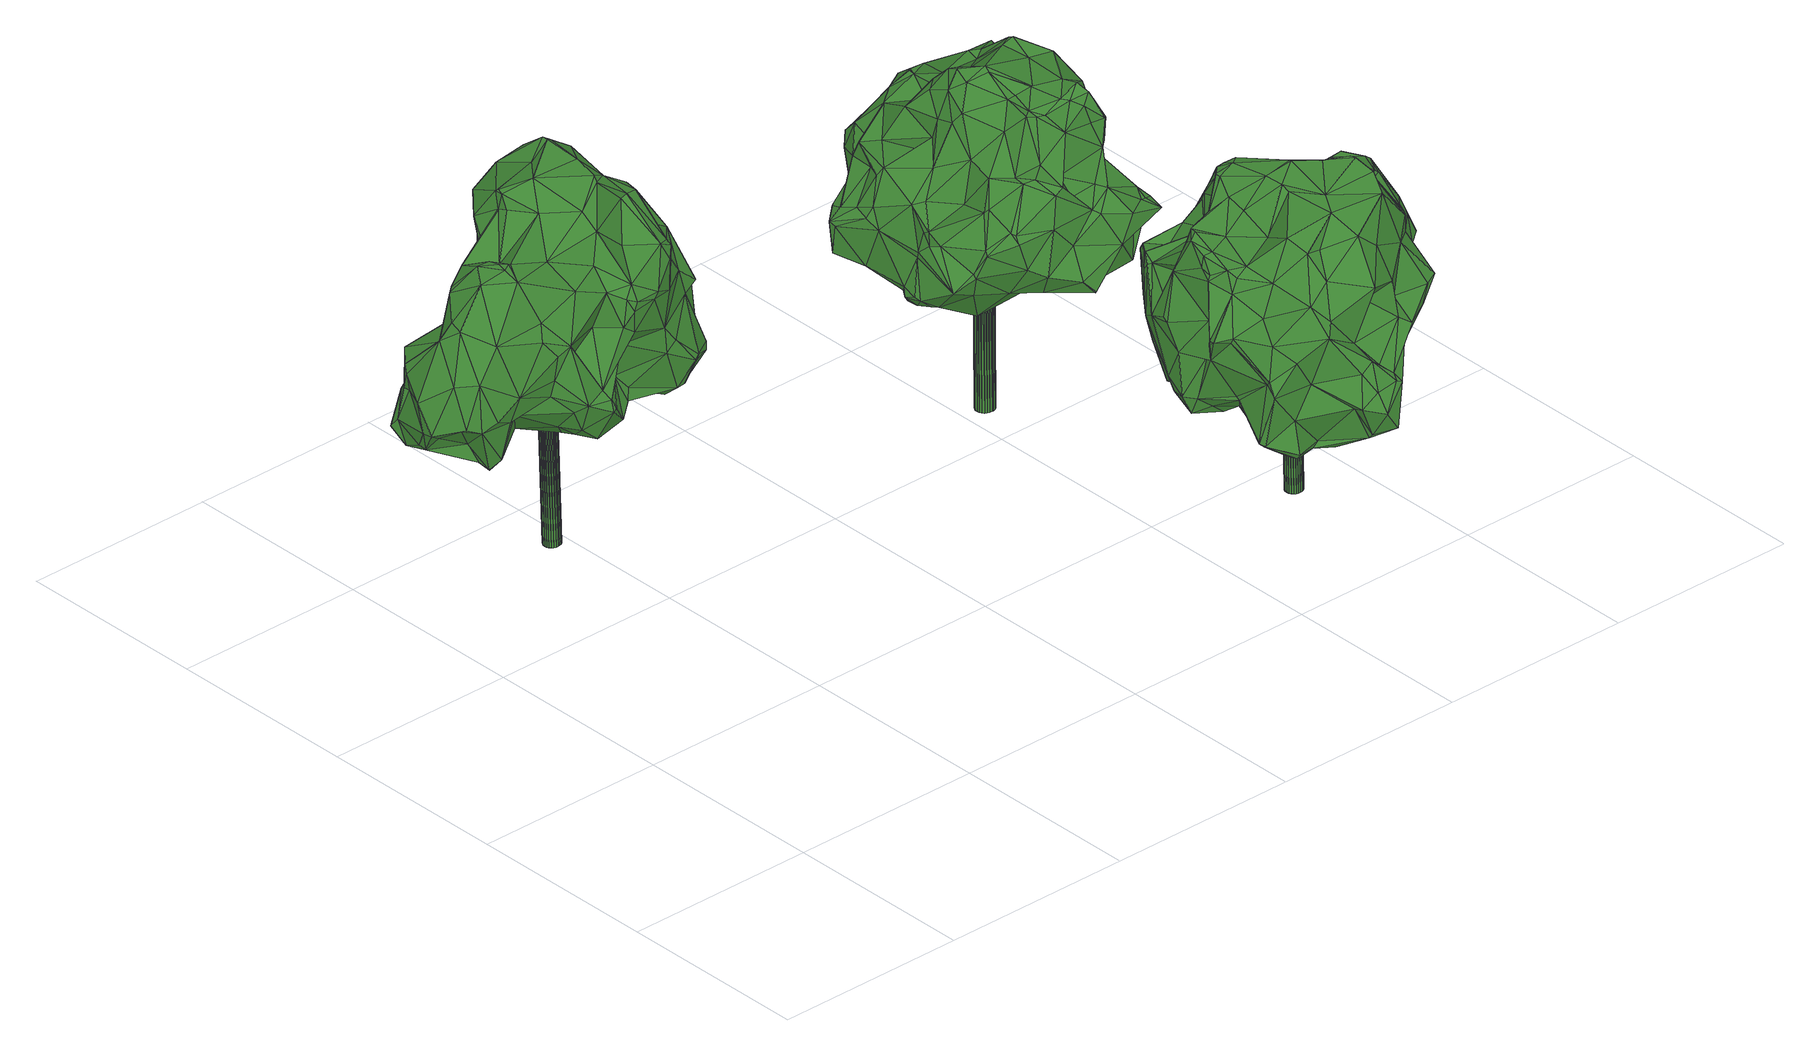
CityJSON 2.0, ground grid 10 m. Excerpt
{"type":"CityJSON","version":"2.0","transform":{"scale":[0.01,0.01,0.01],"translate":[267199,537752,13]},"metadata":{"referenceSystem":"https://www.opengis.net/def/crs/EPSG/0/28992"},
"CityObjects":{
"tree1":{"type":"SolitaryVegetationObject","attributes":{"gtid":134,"crown_width_m":12.7,"crown_median_z":23.9,"crown_r50_m":0.392,"crown_porosity":0.893,"trunk_H_m":10.82,"trunk_DBH_m":0.868,"trunk_radius_m":0.434,"trunk_base_height_m":13.08,"original_gtid":"134"},"geometry":[{"type":"Solid","lod":"3","boundaries":[[[[0,1,2]],[[3,4,5]],[[6,7,8]],[[9,10,11]],[[12,13,14]],[[15,16,17]],[[18,19,20]],[[21,22,23]],[[24,25,26]],[[27,28,29]],[[1,30,31]],[[10,25,32]],[[33,34,35]],[[36,3,5]],[[37,38,39]],[[40,37,39]],[[41,42,43]],[[41,43,44]],[[45,46,47]],[[48,46,45]],[[49,50,18]],[[51,52,53]],[[54,55,56]],[[57,58,59]],[[60,61,62]],[[63,64,65]],[[56,66,67]],[[68,69,70]],[[68,70,71]],[[62,72,73]],[[57,74,75]],[[76,77,78]],[[76,78,79]],[[80,65,81]],[[82,68,71]],[[83,84,85]],[[86,87,88]],[[29,28,89]],[[90,13,38]],[[91,92,93]],[[85,42,94]],[[27,29,95]],[[96,97,98]],[[96,98,99]],[[100,71,22]],[[32,25,101]],[[95,102,103]],[[104,102,105]],[[106,80,81]],[[107,108,99]],[[103,102,104]],[[109,110,111]],[[95,112,27]],[[113,7,114]],[[115,116,117]],[[118,119,120]],[[92,121,93]],[[122,123,36]],[[83,117,116]],[[11,115,63]],[[95,29,102]],[[124,125,126]],[[42,85,84]],[[127,128,129]],[[130,129,128]],[[65,80,9]],[[131,132,133]],[[111,110,134]],[[135,120,119]],[[95,136,112]],[[115,11,116]],[[137,106,81]],[[66,81,64]],[[138,136,139]],[[81,65,64]],[[32,140,141]],[[142,130,128]],[[11,63,65]],[[65,9,11]],[[143,144,145]],[[136,138,146]],[[32,141,116]],[[147,148,149]],[[138,139,105]],[[21,23,150]],[[151,152,153]],[[151,33,152]],[[26,154,24]],[[155,138,40]],[[155,40,156]],[[157,158,77]],[[4,77,158]],[[159,160,133]],[[161,162,163]],[[164,35,93]],[[17,16,165]],[[166,62,61]],[[167,1,0]],[[10,26,25]],[[168,86,169]],[[31,30,170]],[[171,172,173]],[[78,123,79]],[[122,50,123]],[[174,97,100]],[[175,84,176]],[[99,18,107]],[[107,18,20]],[[146,138,155]],[[60,73,177]],[[62,73,60]],[[86,178,129]],[[28,86,129]],[[153,152,179]],[[164,134,110]],[[66,56,55]],[[81,66,55]],[[63,8,113]],[[63,113,64]],[[32,180,181]],[[74,4,158]],[[48,9,182]],[[183,130,184]],[[75,185,57]],[[50,49,123]],[[186,187,164]],[[141,83,116]],[[82,142,128]],[[82,188,142]],[[161,171,162]],[[100,97,71]],[[4,74,57]],[[176,83,189]],[[167,0,190]],[[0,90,190]],[[127,178,69]],[[177,191,60]],[[165,14,192]],[[193,192,147]],[[37,105,194]],[[159,195,160]],[[12,196,13]],[[197,72,19]],[[75,120,135]],[[198,1,167]],[[32,116,10]],[[118,199,21]],[[108,107,198]],[[18,191,177]],[[193,200,201]],[[202,170,203]],[[4,3,78]],[[17,192,193]],[[17,165,192]],[[85,94,117]],[[204,100,22]],[[108,172,205]],[[206,91,207]],[[206,207,168]],[[79,174,204]],[[174,100,204]],[[79,204,76]],[[76,204,157]],[[157,204,120]],[[101,25,24]],[[41,44,208]],[[30,1,198]],[[181,59,175]],[[181,180,59]],[[209,21,210]],[[21,150,210]],[[47,17,193]],[[24,47,193]],[[120,75,158]],[[93,134,164]],[[111,54,109]],[[104,139,136]],[[211,172,108]],[[212,135,119]],[[18,99,98]],[[18,98,49]],[[54,67,109]],[[56,67,54]],[[103,104,136]],[[103,136,95]],[[76,157,77]],[[170,213,31]],[[194,102,214]],[[194,214,215]],[[172,161,216]],[[172,171,161]],[[217,111,121]],[[218,67,7]],[[109,67,218]],[[78,77,4]],[[219,202,14]],[[219,170,202]],[[45,24,154]],[[216,161,163]],[[90,2,220]],[[9,221,182]],[[9,80,221]],[[53,52,222]],[[10,116,11]],[[216,205,172]],[[145,16,15]],[[47,15,17]],[[223,224,225]],[[36,5,226]],[[32,181,140]],[[109,218,110]],[[227,174,228]],[[227,228,49]],[[143,229,230]],[[33,164,187]],[[167,173,198]],[[111,231,54]],[[48,10,9]],[[26,10,48]],[[232,125,124]],[[232,124,133]],[[1,31,2]],[[37,194,190]],[[37,190,90]],[[164,110,218]],[[180,5,59]],[[31,213,2]],[[220,2,213]],[[185,43,84]],[[0,2,90]],[[69,88,233]],[[127,69,68]],[[36,123,3]],[[193,147,224]],[[221,234,232]],[[186,6,187]],[[123,49,228]],[[123,228,79]],[[83,176,84]],[[112,169,27]],[[86,27,169]],[[143,145,15]],[[41,235,151]],[[236,231,131]],[[8,7,113]],[[113,114,64]],[[204,199,120]],[[82,71,188]],[[209,210,222]],[[185,44,43]],[[134,93,121]],[[59,5,4]],[[39,38,156]],[[47,229,15]],[[75,44,185]],[[174,227,97]],[[198,173,108]],[[231,111,217]],[[231,217,131]],[[98,97,227]],[[237,86,168]],[[237,87,86]],[[157,120,158]],[[159,133,132]],[[219,213,170]],[[35,164,33]],[[86,28,27]],[[171,238,162]],[[104,105,139]],[[15,229,143]],[[40,39,156]],[[166,148,62]],[[168,207,237]],[[88,53,233]],[[239,229,47]],[[164,218,186]],[[184,163,214]],[[184,214,102]],[[215,214,163]],[[40,105,37]],[[156,144,155]],[[92,131,217]],[[91,131,92]],[[55,240,137]],[[133,241,242]],[[230,242,241]],[[208,235,41]],[[243,235,208]],[[243,52,51]],[[242,229,239]],[[144,241,160]],[[182,244,48]],[[245,202,203]],[[222,210,70]],[[210,150,70]],[[106,221,80]],[[133,160,241]],[[229,242,230]],[[83,85,117]],[[92,217,121]],[[187,6,179]],[[150,23,71]],[[22,71,23]],[[208,209,243]],[[165,12,14]],[[208,246,209]],[[209,246,21]],[[26,48,154]],[[45,154,48]],[[247,34,151]],[[127,129,178]],[[240,234,221]],[[40,138,105]],[[190,194,215]],[[193,201,24]],[[61,225,166]],[[165,16,145]],[[89,184,102]],[[165,196,12]],[[14,13,219]],[[220,219,13]],[[156,38,196]],[[156,196,145]],[[118,21,246]],[[105,102,194]],[[128,127,68]],[[128,68,82]],[[220,13,90]],[[223,225,61]],[[236,54,231]],[[248,124,236]],[[248,236,133]],[[183,89,28]],[[233,53,222]],[[249,244,232]],[[193,224,200]],[[32,101,180]],[[238,171,173]],[[249,46,244]],[[239,46,249]],[[133,236,131]],[[181,175,176]],[[146,132,91]],[[131,91,132]],[[250,36,226]],[[71,97,188]],[[135,44,75]],[[74,158,75]],[[230,241,144]],[[230,144,143]],[[108,96,99]],[[73,72,197]],[[87,237,251]],[[141,140,189]],[[160,155,252]],[[47,46,239]],[[49,98,227]],[[151,34,33]],[[183,184,89]],[[247,253,35]],[[21,199,22]],[[204,22,199]],[[51,53,87]],[[5,180,226]],[[187,179,33]],[[198,107,203]],[[20,203,107]],[[73,197,177]],[[146,91,206]],[[221,232,244]],[[221,244,182]],[[198,203,30]],[[45,47,24]],[[44,212,246]],[[44,246,208]],[[118,246,212]],[[119,118,212]],[[124,54,254]],[[55,54,124]],[[108,205,96]],[[188,97,96]],[[188,96,142]],[[205,142,96]],[[212,44,135]],[[248,133,124]],[[151,235,243]],[[222,70,233]],[[149,225,224]],[[120,199,118]],[[166,149,148]],[[91,93,35]],[[111,134,121]],[[72,245,19]],[[78,3,123]],[[253,91,35]],[[211,108,173]],[[149,166,225]],[[255,243,256]],[[90,38,37]],[[41,153,42]],[[69,233,70]],[[216,163,130]],[[205,216,130]],[[205,130,142]],[[153,94,42]],[[33,179,152]],[[8,63,257]],[[8,257,6]],[[102,29,89]],[[106,240,221]],[[141,189,83]],[[18,258,191]],[[50,191,258]],[[50,258,18]],[[145,144,156]],[[211,173,172]],[[250,122,36]],[[245,147,192]],[[245,192,14]],[[55,126,240]],[[55,124,126]],[[61,60,259]],[[61,259,226]],[[114,67,66]],[[232,234,125]],[[177,197,18]],[[163,184,130]],[[242,239,249]],[[133,249,232]],[[242,249,133]],[[253,260,251]],[[87,251,256]],[[224,147,149]],[[237,207,253]],[[69,178,88]],[[86,88,178]],[[59,4,57]],[[189,140,176]],[[140,181,176]],[[94,179,6]],[[153,179,94]],[[218,7,186]],[[6,186,7]],[[94,6,257]],[[94,257,117]],[[150,71,70]],[[129,183,28]],[[130,183,129]],[[251,237,253]],[[48,244,46]],[[137,81,55]],[[175,58,185]],[[84,175,185]],[[191,122,60]],[[191,50,122]],[[126,234,240]],[[148,245,72]],[[112,206,169]],[[226,261,61]],[[146,206,136]],[[112,136,206]],[[200,224,223]],[[200,223,24]],[[165,145,196]],[[163,238,215]],[[190,215,238]],[[190,238,167]],[[162,238,163]],[[38,13,196]],[[220,213,219]],[[88,87,53]],[[151,153,41]],[[84,43,42]],[[125,234,126]],[[236,254,54]],[[253,247,260]],[[180,261,226]],[[243,51,256]],[[87,256,51]],[[151,243,255]],[[151,255,247]],[[168,169,206]],[[245,203,19]],[[238,173,167]],[[180,101,261]],[[251,260,247]],[[57,185,58]],[[59,58,175]],[[132,146,195]],[[155,160,195]],[[132,195,159]],[[203,20,19]],[[174,79,228]],[[155,195,146]],[[202,245,14]],[[148,72,62]],[[147,245,148]],[[30,203,170]],[[247,35,34]],[[226,259,250]],[[250,259,60]],[[122,250,60]],[[114,66,64]],[[24,201,200]],[[222,52,209]],[[243,209,52]],[[255,256,251]],[[255,251,247]],[[240,106,137]],[[7,67,114]],[[124,254,236]],[[101,223,261]],[[61,261,223]],[[223,101,24]],[[253,207,91]],[[18,197,19]],[[115,257,63]],[[144,252,155]],[[115,117,257]],[[160,252,144]],[[262,263,264]],[[262,264,265]],[[265,264,266]],[[265,266,267]],[[264,263,268]],[[264,268,266]],[[266,268,269]],[[266,269,267]],[[268,263,270]],[[268,270,269]],[[269,270,271]],[[269,271,267]],[[270,263,272]],[[270,272,271]],[[271,272,273]],[[271,273,267]],[[272,263,274]],[[272,274,273]],[[273,274,275]],[[273,275,267]],[[274,263,276]],[[274,276,275]],[[275,276,277]],[[275,277,267]],[[276,263,278]],[[276,278,277]],[[277,278,279]],[[277,279,267]],[[278,263,280]],[[278,280,279]],[[279,280,281]],[[279,281,267]],[[280,263,282]],[[280,282,281]],[[281,282,283]],[[281,283,267]],[[282,263,284]],[[282,284,283]],[[283,284,285]],[[283,285,267]],[[284,263,286]],[[284,286,285]],[[285,286,287]],[[285,287,267]],[[286,263,288]],[[286,288,287]],[[287,288,289]],[[287,289,267]],[[288,263,290]],[[288,290,289]],[[289,290,291]],[[289,291,267]],[[290,263,292]],[[290,292,291]],[[291,292,293]],[[291,293,267]],[[292,263,294]],[[292,294,293]],[[293,294,295]],[[293,295,267]],[[294,263,296]],[[294,296,295]],[[295,296,297]],[[295,297,267]],[[296,263,298]],[[296,298,297]],[[297,298,299]],[[297,299,267]],[[298,263,300]],[[298,300,299]],[[299,300,301]],[[299,301,267]],[[300,263,302]],[[300,302,301]],[[301,302,303]],[[301,303,267]],[[302,263,304]],[[302,304,303]],[[303,304,305]],[[303,305,267]],[[304,263,306]],[[304,306,305]],[[305,306,307]],[[305,307,267]],[[306,263,308]],[[306,308,307]],[[307,308,309]],[[307,309,267]],[[308,263,310]],[[308,310,309]],[[309,310,311]],[[309,311,267]],[[310,263,262]],[[310,262,311]],[[311,262,265]],[[311,265,267]]]]}]},
"tree2":{"type":"SolitaryVegetationObject","attributes":{"gtid":182,"crown_width_m":12.97,"crown_median_z":24.96,"crown_r50_m":0.396,"crown_porosity":0.874,"trunk_H_m":11.88,"trunk_DBH_m":0.947,"trunk_radius_m":0.474,"trunk_base_height_m":13.08,"original_gtid":"182"},"geometry":[{"type":"Solid","lod":"3","boundaries":[[[[312,313,314]],[[315,316,317]],[[315,317,318]],[[319,320,321]],[[322,323,324]],[[325,326,327]],[[323,327,326]],[[328,329,330]],[[331,332,333]],[[334,335,336]],[[332,337,338]],[[339,340,341]],[[342,343,344]],[[345,346,347]],[[348,349,336]],[[350,351,352]],[[353,354,355]],[[352,356,350]],[[357,358,359]],[[360,361,362]],[[363,319,364]],[[365,315,366]],[[318,367,315]],[[368,369,344]],[[346,370,347]],[[371,372,373]],[[374,333,332]],[[375,376,364]],[[377,375,364]],[[378,379,380]],[[355,381,339]],[[374,382,383]],[[384,349,385]],[[384,385,386]],[[384,387,336]],[[365,316,315]],[[364,376,388]],[[389,388,376]],[[390,391,392]],[[390,392,393]],[[346,394,370]],[[395,365,396]],[[395,396,397]],[[353,398,399]],[[400,401,402]],[[403,371,404]],[[344,405,406]],[[407,408,409]],[[410,399,411]],[[412,413,414]],[[415,416,417]],[[319,321,377]],[[344,418,405]],[[419,417,416]],[[379,420,421]],[[323,382,422]],[[423,424,425]],[[426,313,359]],[[427,428,417]],[[429,359,358]],[[325,425,430]],[[431,395,432]],[[431,432,433]],[[322,324,434]],[[435,436,437]],[[438,427,439]],[[428,427,438]],[[440,441,442]],[[415,417,428]],[[443,444,445]],[[446,445,444]],[[313,447,314]],[[448,449,450]],[[412,414,451]],[[452,453,454]],[[328,455,388]],[[332,331,456]],[[457,356,347]],[[444,443,458]],[[364,319,377]],[[382,323,326]],[[430,425,450]],[[459,460,461]],[[425,424,450]],[[462,463,464]],[[465,466,467]],[[468,469,470]],[[468,313,312]],[[471,389,472]],[[473,389,471]],[[474,475,476]],[[391,474,477]],[[478,393,479]],[[478,452,393]],[[480,396,481]],[[482,424,423]],[[483,484,485]],[[486,487,488]],[[489,490,382]],[[455,491,363]],[[468,359,313]],[[492,493,421]],[[423,425,459]],[[325,459,425]],[[446,469,445]],[[431,494,316]],[[450,424,482]],[[495,386,385]],[[495,385,496]],[[474,497,498]],[[384,336,349]],[[464,463,433]],[[450,449,430]],[[499,500,412]],[[441,491,334]],[[434,436,435]],[[361,360,484]],[[318,501,367]],[[502,466,346]],[[492,421,503]],[[494,504,317]],[[458,505,444]],[[446,444,505]],[[478,453,452]],[[482,506,450]],[[482,354,506]],[[507,508,509]],[[400,510,466]],[[374,383,333]],[[511,512,386]],[[329,348,330]],[[502,346,345]],[[513,345,347]],[[492,503,514]],[[407,347,370]],[[386,515,511]],[[391,477,420]],[[478,418,516]],[[453,478,516]],[[517,463,462]],[[330,335,491]],[[466,518,401]],[[519,485,520]],[[513,502,345]],[[521,522,483]],[[521,483,485]],[[523,524,525]],[[526,527,528]],[[453,516,418]],[[453,418,496]],[[404,373,529]],[[404,371,373]],[[524,352,351]],[[422,324,323]],[[465,518,466]],[[330,491,328]],[[517,530,531]],[[426,429,435]],[[470,357,468]],[[468,357,359]],[[429,358,526]],[[439,437,436]],[[439,427,437]],[[426,359,429]],[[532,528,527]],[[344,406,342]],[[406,533,342]],[[524,533,406]],[[534,320,480]],[[480,320,535]],[[478,405,418]],[[406,405,478]],[[368,515,495]],[[406,525,524]],[[416,367,501]],[[377,536,375]],[[329,474,537]],[[403,538,343]],[[513,509,508]],[[404,529,368]],[[539,378,380]],[[403,404,538]],[[445,465,443]],[[362,484,360]],[[540,484,362]],[[519,521,485]],[[514,456,331]],[[407,541,408]],[[542,543,544]],[[515,529,531]],[[515,531,511]],[[507,545,398]],[[391,379,378]],[[378,546,391]],[[328,547,337]],[[547,548,337]],[[479,525,406]],[[479,406,478]],[[504,542,412]],[[400,549,550]],[[457,407,551]],[[500,552,362]],[[483,414,361]],[[527,553,327]],[[527,554,553]],[[322,532,527]],[[505,458,339]],[[459,461,423]],[[555,550,549]],[[465,445,469]],[[328,388,547]],[[535,320,440]],[[433,556,431]],[[509,356,352]],[[474,498,537]],[[423,340,482]],[[341,340,423]],[[506,331,383]],[[506,383,448]],[[336,335,348]],[[330,348,335]],[[382,326,383]],[[475,329,337]],[[366,481,396]],[[421,477,503]],[[379,391,420]],[[507,398,557]],[[355,339,353]],[[549,558,419]],[[555,549,419]],[[314,559,402]],[[400,402,549]],[[421,420,477]],[[522,560,483]],[[339,458,557]],[[456,561,332]],[[452,390,393]],[[459,325,327]],[[322,327,323]],[[550,562,563]],[[483,550,563]],[[416,501,562]],[[501,317,504]],[[473,374,389]],[[546,523,391]],[[378,523,546]],[[498,497,454]],[[529,515,368]],[[512,384,386]],[[465,469,518]],[[496,498,453]],[[454,453,498]],[[419,559,437]],[[430,326,325]],[[400,466,401]],[[441,334,464]],[[426,447,313]],[[437,447,435]],[[354,381,355]],[[434,324,564]],[[435,447,426]],[[514,503,565]],[[346,466,510]],[[339,381,340]],[[539,354,378]],[[496,369,495]],[[523,479,392]],[[523,392,391]],[[502,467,466]],[[431,504,494]],[[566,435,532]],[[391,497,474]],[[448,450,506]],[[437,559,314]],[[440,319,363]],[[312,518,469]],[[312,469,468]],[[494,317,316]],[[501,318,317]],[[339,341,461]],[[542,544,412]],[[564,324,489]],[[471,564,489]],[[537,567,568]],[[437,427,419]],[[417,419,427]],[[447,437,314]],[[523,411,524]],[[523,410,411]],[[514,331,569]],[[492,514,569]],[[569,493,492]],[[364,455,363]],[[388,455,364]],[[421,380,379]],[[316,365,431]],[[525,479,523]],[[476,477,474]],[[503,476,565]],[[476,503,477]],[[475,337,561]],[[475,565,476]],[[337,329,328]],[[487,439,488]],[[433,463,556]],[[339,461,505]],[[564,472,375]],[[486,536,321]],[[526,528,429]],[[564,488,434]],[[515,386,495]],[[540,520,484]],[[570,571,403]],[[409,342,572]],[[472,389,376]],[[472,376,375]],[[329,475,474]],[[329,537,568]],[[557,398,353]],[[520,485,484]],[[361,484,483]],[[498,496,537]],[[393,392,479]],[[351,342,533]],[[351,533,524]],[[512,387,384]],[[342,409,408]],[[347,407,457]],[[350,356,457]],[[431,365,395]],[[329,568,348]],[[368,343,538]],[[368,538,404]],[[510,394,346]],[[499,552,500]],[[372,552,373]],[[513,508,573]],[[443,573,508]],[[524,545,352]],[[470,574,554]],[[529,575,531]],[[336,387,334]],[[570,520,571]],[[334,387,462]],[[512,462,387]],[[415,366,367]],[[523,378,410]],[[347,356,513]],[[531,544,517]],[[403,408,541]],[[441,363,491]],[[354,353,399]],[[354,399,378]],[[339,557,353]],[[509,352,507]],[[545,507,352]],[[509,513,356]],[[431,576,504]],[[556,576,431]],[[504,576,542]],[[483,451,414]],[[440,363,441]],[[550,416,562]],[[438,577,428]],[[486,321,487]],[[331,333,383]],[[388,389,547]],[[354,569,506]],[[462,512,530]],[[465,467,443]],[[481,428,577]],[[534,577,321]],[[328,491,455]],[[506,569,331]],[[373,575,529]],[[334,491,335]],[[428,481,415]],[[366,415,481]],[[460,470,469]],[[460,469,446]],[[439,487,438]],[[415,367,416]],[[521,519,578]],[[486,488,564]],[[440,397,535]],[[454,497,452]],[[524,411,545]],[[410,378,399]],[[496,385,349]],[[489,422,490]],[[371,571,372]],[[372,571,552]],[[520,552,571]],[[368,344,343]],[[522,394,510]],[[403,571,371]],[[408,343,342]],[[408,403,343]],[[570,519,520]],[[403,541,570]],[[519,570,541]],[[414,579,361]],[[414,413,579]],[[344,369,418]],[[569,539,493]],[[418,369,496]],[[569,354,539]],[[362,413,500]],[[452,497,390]],[[539,380,493]],[[421,493,380]],[[495,369,368]],[[564,375,536]],[[517,556,463]],[[448,383,449]],[[397,480,535]],[[373,552,575]],[[499,575,552]],[[397,442,432]],[[550,483,560]],[[374,332,338]],[[374,338,389]],[[402,580,314]],[[580,518,312]],[[548,338,337]],[[547,338,548]],[[312,314,580]],[[574,470,460]],[[580,581,518]],[[581,580,402]],[[518,581,401]],[[581,402,401]],[[440,442,397]],[[487,321,577]],[[487,577,438]],[[416,555,419]],[[550,555,416]],[[471,472,564]],[[513,573,502]],[[502,573,443]],[[412,451,504]],[[443,467,502]],[[551,572,342]],[[412,500,413]],[[409,572,407]],[[481,577,534]],[[481,534,480]],[[558,559,419]],[[549,402,559]],[[549,559,558]],[[557,458,582]],[[557,582,507]],[[411,399,398]],[[411,398,545]],[[565,475,561]],[[556,543,576]],[[542,576,543]],[[423,461,341]],[[443,582,458]],[[508,582,443]],[[508,507,582]],[[566,532,322]],[[435,429,532]],[[531,530,511]],[[321,320,534]],[[422,382,490]],[[489,382,374]],[[434,488,436]],[[439,436,488]],[[566,322,434]],[[564,536,486]],[[566,434,435]],[[350,457,551]],[[350,583,351]],[[342,351,583]],[[342,583,350]],[[505,584,446]],[[461,584,505]],[[460,584,461]],[[446,584,460]],[[350,551,342]],[[532,429,528]],[[422,489,324]],[[473,489,374]],[[471,489,473]],[[547,389,338]],[[321,536,377]],[[521,578,394]],[[522,521,394]],[[395,397,432]],[[449,326,430]],[[464,334,462]],[[464,433,442]],[[432,442,433]],[[441,464,442]],[[383,326,449]],[[456,565,561]],[[332,561,337]],[[575,499,544]],[[575,544,531]],[[400,560,510]],[[522,510,560]],[[412,544,499]],[[550,560,400]],[[340,381,482]],[[315,367,366]],[[480,397,396]],[[366,396,365]],[[482,381,354]],[[541,585,519]],[[456,514,565]],[[586,459,327]],[[460,459,586]],[[348,568,567]],[[574,460,586]],[[553,554,586]],[[574,586,554]],[[357,470,587]],[[462,530,517]],[[511,530,512]],[[556,517,544]],[[362,579,413]],[[552,520,540]],[[552,540,362]],[[348,567,349]],[[496,349,567]],[[361,579,362]],[[496,567,537]],[[527,327,322]],[[440,320,319]],[[519,585,578]],[[541,407,585]],[[370,585,407]],[[370,394,585]],[[394,578,585]],[[586,327,553]],[[563,562,451]],[[563,451,483]],[[543,556,544]],[[501,504,451]],[[562,501,451]],[[391,390,497]],[[407,572,551]],[[526,587,527]],[[527,587,554]],[[554,587,470]],[[357,587,358]],[[526,358,587]],[[588,589,590]],[[588,590,591]],[[591,590,592]],[[591,592,593]],[[590,589,594]],[[590,594,592]],[[592,594,595]],[[592,595,593]],[[594,589,596]],[[594,596,595]],[[595,596,597]],[[595,597,593]],[[596,589,598]],[[596,598,597]],[[597,598,599]],[[597,599,593]],[[598,589,600]],[[598,600,599]],[[599,600,601]],[[599,601,593]],[[600,589,602]],[[600,602,601]],[[601,602,603]],[[601,603,593]],[[602,589,604]],[[602,604,603]],[[603,604,605]],[[603,605,593]],[[604,589,606]],[[604,606,605]],[[605,606,607]],[[605,607,593]],[[606,589,608]],[[606,608,607]],[[607,608,609]],[[607,609,593]],[[608,589,610]],[[608,610,609]],[[609,610,611]],[[609,611,593]],[[610,589,612]],[[610,612,611]],[[611,612,613]],[[611,613,593]],[[612,589,614]],[[612,614,613]],[[613,614,615]],[[613,615,593]],[[614,589,616]],[[614,616,615]],[[615,616,617]],[[615,617,593]],[[616,589,618]],[[616,618,617]],[[617,618,619]],[[617,619,593]],[[618,589,620]],[[618,620,619]],[[619,620,621]],[[619,621,593]],[[620,589,622]],[[620,622,621]],[[621,622,623]],[[621,623,593]],[[622,589,624]],[[622,624,623]],[[623,624,625]],[[623,625,593]],[[624,589,626]],[[624,626,625]],[[625,626,627]],[[625,627,593]],[[626,589,628]],[[626,628,627]],[[627,628,629]],[[627,629,593]],[[628,589,630]],[[628,630,629]],[[629,630,631]],[[629,631,593]],[[630,589,632]],[[630,632,631]],[[631,632,633]],[[631,633,593]],[[632,589,634]],[[632,634,633]],[[633,634,635]],[[633,635,593]],[[634,589,636]],[[634,636,635]],[[635,636,637]],[[635,637,593]],[[636,589,588]],[[636,588,637]],[[637,588,591]],[[637,591,593]]]]}]},
"tree3":{"type":"SolitaryVegetationObject","attributes":{"gtid":183,"crown_width_m":13.37,"crown_median_z":23.25,"crown_r50_m":0.43,"crown_porosity":0.885,"trunk_H_m":10.03,"trunk_DBH_m":0.87,"trunk_radius_m":0.435,"trunk_base_height_m":13.22,"original_gtid":"183"},"geometry":[{"type":"Solid","lod":"3","boundaries":[[[[638,639,640]],[[641,642,643]],[[644,645,646]],[[647,648,649]],[[650,651,652]],[[653,654,655]],[[656,657,658]],[[659,654,660]],[[661,662,649]],[[663,664,665]],[[640,639,666]],[[667,668,669]],[[670,671,672]],[[673,674,675]],[[666,639,676]],[[676,674,677]],[[678,679,680]],[[681,644,682]],[[683,673,684]],[[685,673,683]],[[676,677,653]],[[686,687,688]],[[686,689,690]],[[691,641,692]],[[693,694,695]],[[696,687,686]],[[697,650,668]],[[664,698,699]],[[700,701,702]],[[702,701,703]],[[704,705,681]],[[706,707,662]],[[708,662,661]],[[709,710,711]],[[640,666,655]],[[712,713,714]],[[715,716,717]],[[718,716,715]],[[719,720,721]],[[722,723,724]],[[652,725,650]],[[726,727,728]],[[729,730,731]],[[698,732,733]],[[664,732,698]],[[734,735,736]],[[737,738,739]],[[694,693,707]],[[740,741,742]],[[743,643,642]],[[670,744,745]],[[671,670,745]],[[746,652,747]],[[669,748,667]],[[749,750,751]],[[650,751,651]],[[650,697,751]],[[752,753,754]],[[691,755,641]],[[756,757,758]],[[694,738,757]],[[759,760,670]],[[761,762,763]],[[761,763,764]],[[765,731,766]],[[712,714,767]],[[667,748,768]],[[769,770,771]],[[772,769,771]],[[772,770,769]],[[773,703,774]],[[775,764,776]],[[777,778,684]],[[779,780,661]],[[708,661,780]],[[781,782,783]],[[772,784,770]],[[678,785,786]],[[787,788,789]],[[790,724,723]],[[669,668,650]],[[651,791,792]],[[663,732,664]],[[793,724,790]],[[793,699,724]],[[794,795,742]],[[652,796,747]],[[797,798,799]],[[787,800,801]],[[787,801,802]],[[803,804,805]],[[806,807,738]],[[808,809,756]],[[778,729,800]],[[810,721,811]],[[812,811,721]],[[745,744,813]],[[794,814,795]],[[815,694,707]],[[815,739,694]],[[649,816,817]],[[649,693,816]],[[712,767,803]],[[652,768,725]],[[735,648,818]],[[819,663,820]],[[737,821,822]],[[822,688,738]],[[746,747,796]],[[814,796,823]],[[729,731,823]],[[777,684,824]],[[647,825,818]],[[726,797,727]],[[823,801,729]],[[689,686,822]],[[822,821,689]],[[659,713,826]],[[640,827,638]],[[771,828,772]],[[829,830,831]],[[660,832,714]],[[686,688,822]],[[833,660,834]],[[833,834,835]],[[709,784,710]],[[716,836,717]],[[743,837,643]],[[733,657,838]],[[761,775,709]],[[761,709,711]],[[839,803,810]],[[672,671,696]],[[696,671,687]],[[805,840,721]],[[759,670,841]],[[763,815,842]],[[763,842,764]],[[829,843,704]],[[844,843,829]],[[826,654,659]],[[735,814,736]],[[743,845,837]],[[685,674,673]],[[846,847,848]],[[846,848,849]],[[764,775,761]],[[850,851,753]],[[813,852,781]],[[663,733,732]],[[653,655,676]],[[666,676,655]],[[675,639,774]],[[675,774,703]],[[853,779,854]],[[660,714,713]],[[659,660,713]],[[735,734,648]],[[648,779,661]],[[855,678,786]],[[766,856,836]],[[766,836,765]],[[857,858,807]],[[857,807,806]],[[728,658,657]],[[727,658,728]],[[859,670,672]],[[717,856,860]],[[717,860,715]],[[861,692,862]],[[687,806,688]],[[684,863,824]],[[864,749,865]],[[775,708,718]],[[689,704,843]],[[652,786,768]],[[731,730,777]],[[824,731,777]],[[730,729,777]],[[729,778,777]],[[643,692,641]],[[737,822,738]],[[792,851,850]],[[781,783,813]],[[739,738,694]],[[757,756,695]],[[757,695,694]],[[663,866,733]],[[858,857,783]],[[786,746,855]],[[787,789,800]],[[776,867,775]],[[804,868,847]],[[869,870,814]],[[673,675,871]],[[759,837,845]],[[872,759,845]],[[678,873,741]],[[741,874,678]],[[821,875,689]],[[706,876,707]],[[815,707,842]],[[713,839,826]],[[877,773,638]],[[681,829,704]],[[878,879,762]],[[742,741,794]],[[880,854,779]],[[852,813,881]],[[734,736,880]],[[882,865,749]],[[862,692,643]],[[645,710,828]],[[727,797,658]],[[883,718,780]],[[883,780,884]],[[815,875,739]],[[645,711,710]],[[885,872,886]],[[827,887,877]],[[827,888,887]],[[663,819,866]],[[648,734,779]],[[889,802,801]],[[802,889,753]],[[649,817,825]],[[890,689,875]],[[825,647,649]],[[775,700,702]],[[880,736,731]],[[698,733,838]],[[761,711,878]],[[761,878,762]],[[891,833,835]],[[728,866,892]],[[728,657,866]],[[892,866,819]],[[643,837,862]],[[879,644,681]],[[737,875,821]],[[657,733,866]],[[893,642,894]],[[872,845,893]],[[810,811,839]],[[890,815,762]],[[776,764,842]],[[860,895,863]],[[856,895,860]],[[686,690,696]],[[672,696,690]],[[701,700,715]],[[746,786,652]],[[674,676,896]],[[796,814,855]],[[796,855,746]],[[699,897,685]],[[890,704,689]],[[690,898,672]],[[674,899,677]],[[645,878,711]],[[854,731,853]],[[880,731,854]],[[807,858,757]],[[670,760,744]],[[721,720,827]],[[868,900,901]],[[697,668,749]],[[902,901,830]],[[859,903,904]],[[835,653,677]],[[794,741,873]],[[737,739,875]],[[847,846,804]],[[805,804,846]],[[808,905,809]],[[784,709,906]],[[721,840,719]],[[907,828,719]],[[907,719,840]],[[908,909,892]],[[813,857,745]],[[718,700,775]],[[795,735,818]],[[800,729,801]],[[899,698,838]],[[718,715,700]],[[750,819,820]],[[771,719,828]],[[892,909,728]],[[726,728,909]],[[744,760,881]],[[701,910,703]],[[651,911,652]],[[890,875,815]],[[814,794,855]],[[768,885,667]],[[849,646,645]],[[642,893,845]],[[652,911,796]],[[682,902,829]],[[682,829,681]],[[829,902,830]],[[840,805,846]],[[899,891,677]],[[698,899,699]],[[678,680,912]],[[703,913,914]],[[653,835,654]],[[656,838,657]],[[915,885,916]],[[784,906,917]],[[683,684,789]],[[665,820,663]],[[873,678,855]],[[794,873,855]],[[768,785,885]],[[768,786,785]],[[680,885,785]],[[749,751,697]],[[800,789,778]],[[790,791,793]],[[823,889,801]],[[744,881,813]],[[735,795,814]],[[858,782,758]],[[647,818,648]],[[693,756,809]],[[814,870,736]],[[731,736,870]],[[869,823,870]],[[823,731,870]],[[654,835,834]],[[914,913,887]],[[914,887,702]],[[685,897,674]],[[871,675,703]],[[784,918,888]],[[638,774,639]],[[661,649,648]],[[783,782,858]],[[795,818,919]],[[795,919,742]],[[772,710,784]],[[772,828,710]],[[779,734,880]],[[742,919,825]],[[818,825,919]],[[920,900,767]],[[921,740,816]],[[891,656,833]],[[713,712,839]],[[712,803,839]],[[872,885,915]],[[806,687,745]],[[745,687,671]],[[819,908,892]],[[743,642,845]],[[693,649,922]],[[815,763,762]],[[904,861,923]],[[899,838,891]],[[861,904,924]],[[860,863,925]],[[717,836,856]],[[806,745,857]],[[677,891,835]],[[656,891,838]],[[859,672,903]],[[871,926,673]],[[829,831,844]],[[924,844,831]],[[882,893,865]],[[803,868,804]],[[920,799,900]],[[878,644,879]],[[900,799,755]],[[844,924,904]],[[913,703,773]],[[708,780,718]],[[693,809,816]],[[861,691,692]],[[656,660,833]],[[684,926,863]],[[888,918,887]],[[887,918,917]],[[784,917,918]],[[860,910,715]],[[715,910,701]],[[868,901,847]],[[752,911,753]],[[796,911,752]],[[789,722,685]],[[859,862,841]],[[864,865,908]],[[707,876,842]],[[843,844,898]],[[812,721,827]],[[846,907,840]],[[714,832,927]],[[759,915,760]],[[872,915,759]],[[885,886,667]],[[839,811,826]],[[785,678,912]],[[722,789,723]],[[778,789,684]],[[796,889,823]],[[796,753,889]],[[706,708,867]],[[788,723,789]],[[683,789,685]],[[642,909,894]],[[908,894,909]],[[751,791,651]],[[775,867,708]],[[798,797,726]],[[641,909,642]],[[792,850,651]],[[726,909,798]],[[641,798,909]],[[781,905,808]],[[893,882,872]],[[886,872,882]],[[808,756,782]],[[808,782,781]],[[921,905,781]],[[817,816,740]],[[825,817,742]],[[817,740,742]],[[790,792,791]],[[719,888,720]],[[784,888,770]],[[770,888,771]],[[907,846,849]],[[828,907,645]],[[785,912,680]],[[639,896,676]],[[688,806,738]],[[793,664,699]],[[907,849,645]],[[852,678,874]],[[927,832,656]],[[755,799,641]],[[908,819,864]],[[704,890,928]],[[890,762,928]],[[924,831,691]],[[924,691,861]],[[771,888,719]],[[720,888,827]],[[691,831,830]],[[681,705,879]],[[762,705,928]],[[704,928,705]],[[762,879,705]],[[929,836,883]],[[641,799,798]],[[765,836,929]],[[765,929,883]],[[658,714,927]],[[658,927,656]],[[842,876,776]],[[749,864,750]],[[819,750,864]],[[802,753,851]],[[755,901,900]],[[913,877,887]],[[656,832,660]],[[930,826,812]],[[689,898,690]],[[862,923,861]],[[827,877,638]],[[884,780,779]],[[640,930,812]],[[640,812,827]],[[904,923,859]],[[862,859,923]],[[767,868,803]],[[767,900,868]],[[867,776,876]],[[867,876,706]],[[765,884,731]],[[765,883,884]],[[766,824,895]],[[863,895,824]],[[766,731,824]],[[731,884,853]],[[766,895,856]],[[920,658,799]],[[658,797,799]],[[773,774,638]],[[913,773,877]],[[920,714,658]],[[920,767,714]],[[645,644,878]],[[675,674,896]],[[675,896,639]],[[813,783,857]],[[807,757,738]],[[758,757,858]],[[809,905,816]],[[921,816,905]],[[850,911,651]],[[850,753,911]],[[691,901,755]],[[830,901,691]],[[883,716,718]],[[722,724,685]],[[750,791,751]],[[820,665,791]],[[820,791,750]],[[644,848,682]],[[644,849,848]],[[902,848,847]],[[682,848,902]],[[884,779,853]],[[703,914,702]],[[716,883,836]],[[756,693,695]],[[665,664,793]],[[826,930,654]],[[655,654,930]],[[655,930,640]],[[685,724,699]],[[894,865,893]],[[894,908,865]],[[791,665,793]],[[869,814,823]],[[886,882,667]],[[667,882,668]],[[749,668,882]],[[812,826,811]],[[899,674,897]],[[899,897,699]],[[702,887,906]],[[887,917,906]],[[775,702,906]],[[775,906,709]],[[669,725,748]],[[748,725,768]],[[650,725,669]],[[915,916,760]],[[680,916,885]],[[847,901,902]],[[662,707,922]],[[693,922,707]],[[662,922,649]],[[802,788,787]],[[788,851,723]],[[925,703,910]],[[871,703,925]],[[925,910,860]],[[851,788,802]],[[644,646,849]],[[837,841,862]],[[859,841,670]],[[837,759,841]],[[654,834,660]],[[684,673,926]],[[662,708,706]],[[721,810,805]],[[805,810,803]],[[903,672,898]],[[903,898,904]],[[843,898,689]],[[904,898,844]],[[678,852,679]],[[790,723,792]],[[792,723,851]],[[796,754,753]],[[752,754,796]],[[925,863,926]],[[925,926,871]],[[758,782,756]],[[881,760,916]],[[741,921,874]],[[740,921,741]],[[916,680,679]],[[881,679,852]],[[916,679,881]],[[781,852,921]],[[852,874,921]],[[931,932,933]],[[931,933,934]],[[934,933,935]],[[934,935,936]],[[933,932,937]],[[933,937,935]],[[935,937,938]],[[935,938,936]],[[937,932,939]],[[937,939,938]],[[938,939,940]],[[938,940,936]],[[939,932,941]],[[939,941,940]],[[940,941,942]],[[940,942,936]],[[941,932,943]],[[941,943,942]],[[942,943,944]],[[942,944,936]],[[943,932,945]],[[943,945,944]],[[944,945,946]],[[944,946,936]],[[945,932,947]],[[945,947,946]],[[946,947,948]],[[946,948,936]],[[947,932,949]],[[947,949,948]],[[948,949,950]],[[948,950,936]],[[949,932,951]],[[949,951,950]],[[950,951,952]],[[950,952,936]],[[951,932,953]],[[951,953,952]],[[952,953,954]],[[952,954,936]],[[953,932,955]],[[953,955,954]],[[954,955,956]],[[954,956,936]],[[955,932,957]],[[955,957,956]],[[956,957,958]],[[956,958,936]],[[957,932,959]],[[957,959,958]],[[958,959,960]],[[958,960,936]],[[959,932,961]],[[959,961,960]],[[960,961,962]],[[960,962,936]],[[961,932,963]],[[961,963,962]],[[962,963,964]],[[962,964,936]],[[963,932,965]],[[963,965,964]],[[964,965,966]],[[964,966,936]],[[965,932,967]],[[965,967,966]],[[966,967,968]],[[966,968,936]],[[967,932,969]],[[967,969,968]],[[968,969,970]],[[968,970,936]],[[969,932,971]],[[969,971,970]],[[970,971,972]],[[970,972,936]],[[971,932,973]],[[971,973,972]],[[972,973,974]],[[972,974,936]],[[973,932,975]],[[973,975,974]],[[974,975,976]],[[974,976,936]],[[975,932,977]],[[975,977,976]],[[976,977,978]],[[976,978,936]],[[977,932,979]],[[977,979,978]],[[978,979,980]],[[978,980,936]],[[979,932,931]],[[979,931,980]],[[980,931,934]],[[980,934,936]]]]}]}
},
"vertices":[
[1651,2506,816],[1652,2474,830],[1516,2435,766],[1169,2683,1844],[912,2806,1883],[1024,2604,1752],[203,2878,1256],[147,2820,1092],[118,2781,1245],[196,2371,1287],[333,2408,1419],[207,2512,1499],[1125,2406,875],[1402,2389,766],[1316,2362,996],[853,2201,951],[876,2211,960],[859,2226,1003],[1566,2639,1430],[1516,2506,1282],[1612,2499,1197],[1029,3209,1498],[1228,3129,1619],[1140,3208,1440],[701,2324,1305],[608,2415,1424],[570,2363,1361],[998,3102,655],[1207,3083,763],[1218,3067,739],[1638,2456,879],[1616,2431,855],[550,2509,1619],[390,2924,1090],[558,2837,1054],[584,2929,847],[1161,2659,1821],[1300,2690,718],[1332,2515,716],[1198,2676,725],[1149,2689,684],[672,2864,1468],[501,2829,1536],[664,2829,1522],[746,3019,1653],[616,2335,1155],[599,2344,1074],[737,2239,1015],[393,2322,1163],[1418,2746,1678],[1400,2664,1682],[979,3113,1140],[906,3150,1282],[989,3161,1110],[101,2755,836],[80,2602,892],[67,2630,912],[780,2869,1824],[780,2837,1755],[865,2716,1756],[1327,2417,1540],[1093,2350,1457],[1226,2322,1378],[160,2599,1434],[24,2592,1166],[116,2454,1271],[35,2570,1010],[111,2823,939],[1055,3033,1203],[1087,3190,1046],[1018,3235,1191],[1186,3174,1406],[1353,2383,1304],[1366,2394,1455],[788,2901,1830],[780,2911,1823],[1156,2960,1911],[1113,2936,1940],[1166,2795,1882],[1255,2934,1847],[127,2384,1073],[31,2508,1025],[1119,2941,1241],[467,2687,1657],[499,2825,1586],[389,2773,1543],[1001,3081,754],[1012,3087,990],[1030,3141,1014],[1257,3040,729],[1452,2528,645],[610,2874,710],[464,2974,665],[448,3030,677],[383,2769,1375],[1083,3007,578],[1501,2808,1248],[1342,3011,1424],[1405,2778,1434],[1600,2690,1400],[1311,3066,1621],[821,2424,1498],[1245,2965,637],[1098,2979,558],[1104,2906,475],[1183,2811,500],[128,2415,1054],[1660,2589,1189],[1652,2776,1124],[100,2856,893],[251,2964,907],[305,2911,686],[877,3077,608],[103,2754,1213],[151,2789,1092],[231,2597,1500],[399,2588,1630],[355,2746,1538],[886,3161,1669],[868,3154,1676],[983,3129,1786],[343,2948,674],[1333,2647,1697],[1248,2710,1800],[264,2515,838],[264,2378,811],[250,2436,833],[1110,3174,1020],[1170,2918,1003],[1210,3078,845],[1379,2896,956],[535,2764,615],[614,2799,717],[558,2536,836],[303,2965,681],[812,3097,1730],[1077,2918,481],[98,2536,975],[1051,2744,571],[1137,2813,507],[579,2599,1662],[539,2579,1656],[1394,2882,1090],[829,2285,785],[929,2375,745],[1006,2310,800],[904,2871,646],[1088,2326,1219],[1204,2319,1347],[1078,2314,1334],[1145,3209,1420],[614,2870,1161],[518,2829,1168],[518,2821,1303],[633,2331,1276],[1013,2667,685],[1090,2468,784],[1116,2968,1937],[1016,2932,1864],[676,2676,854],[765,2522,750],[1621,2958,837],[1603,2929,799],[1573,2931,796],[310,2992,898],[1057,2427,957],[1096,2312,1380],[1664,2566,826],[921,3033,675],[876,3077,613],[1501,2354,919],[1633,2892,845],[1643,2894,905],[1649,2592,878],[1339,3039,1647],[626,2715,1589],[539,2685,1655],[1409,2436,1492],[1106,3175,1018],[358,2857,1212],[786,2578,1598],[590,2600,1656],[262,2321,1088],[1242,3052,776],[1324,2858,747],[777,2888,1736],[267,2923,1056],[357,2929,1078],[1292,2957,1317],[546,2628,1662],[1473,2592,671],[1390,2446,1526],[1067,2390,1133],[844,2268,1040],[1362,2772,681],[849,2688,798],[1095,2377,830],[1444,2478,1388],[1678,2572,897],[993,3139,1767],[947,2450,1246],[777,2434,1137],[1371,2360,1043],[1565,2515,1136],[1159,3143,1800],[1589,2857,1067],[897,2901,649],[916,2861,711],[954,2993,1486],[912,3177,1312],[987,3256,1267],[1513,2667,910],[857,3142,1661],[1485,2349,896],[1341,2831,714],[1364,2776,686],[1610,2951,874],[393,2873,676],[224,2923,1009],[1469,2340,906],[1444,2386,773],[188,2345,1050],[965,3228,1225],[985,2398,1434],[1025,2328,1265],[1049,2336,1399],[1043,2529,1673],[1328,2797,1578],[1326,2805,1677],[751,2301,854],[776,2374,788],[356,2834,692],[328,2370,842],[1007,3229,1128],[259,2378,815],[827,2845,1377],[392,2735,730],[946,2849,837],[1486,2657,776],[693,2290,975],[221,2479,922],[770,2463,761],[677,2381,866],[830,3013,1248],[354,2340,1044],[1307,2367,1131],[886,3145,1582],[660,2790,1050],[341,2575,925],[452,2424,1000],[1303,2655,1680],[972,2860,1040],[938,2535,836],[844,2739,846],[310,2708,889],[842,2883,1192],[954,2945,1138],[233,2680,1361],[1367,2651,1548],[1193,2526,1539],[891,2748,1138],[994,2493,1528],[968,2694,9],[925,2695,8],[967,2705,9],[946,2714,1091],[945,2725,1091],[903,2715,1090],[963,2716,8],[941,2736,1091],[956,2725,8],[934,2745,1090],[947,2732,8],[925,2752,1090],[937,2737,7],[915,2756,1090],[926,2738,7],[903,2758,1090],[915,2737,7],[892,2757,1089],[904,2733,7],[882,2752,1089],[895,2726,7],[873,2746,1089],[888,2717,7],[865,2737,1089],[883,2707,7],[861,2726,1089],[882,2696,7],[859,2715,1089],[883,2685,7],[861,2704,1090],[887,2674,8],[865,2693,1090],[894,2665,8],[871,2684,1090],[903,2658,8],[880,2677,1090],[913,2653,8],[891,2673,1091],[924,2652,9],[902,2671,1091],[935,2653,9],[913,2672,1091],[946,2657,9],[924,2677,1091],[955,2664,9],[933,2683,1091],[962,2673,9],[940,2692,1091],[967,2683,9],[944,2703,1091],
[3626,2626,1203],[3626,2722,1332],[3561,2546,1315],[3398,1856,1734],[3362,1847,1681],[3456,1808,1597],[3460,1811,1599],[3035,2266,1748],[3137,2234,1774],[3146,2265,1789],[3261,2774,1523],[3180,2882,1453],[3228,2764,1539],[3109,2956,1223],[3125,2882,1393],[3232,2864,1415],[2808,2238,1405],[2649,2206,1291],[2693,2161,1313],[2721,2679,1305],[2719,2636,1395],[2858,2661,1291],[2883,1953,1449],[2847,2075,1272],[2824,1916,1311],[2679,2426,1373],[2812,2586,1389],[3082,2722,864],[3084,2811,900],[3111,2817,893],[2980,2014,762],[3002,1826,876],[2828,1964,745],[3374,2301,733],[3447,2099,882],[3296,2221,720],[2612,2051,1236],[2652,2016,1161],[3168,2220,795],[2986,2205,918],[3106,2314,717],[2982,2531,962],[2893,2726,1091],[3037,2712,1004],[3229,2273,698],[3572,2796,1345],[3558,2803,1386],[3616,2751,1342],[3609,1652,1173],[3605,1675,1186],[3591,1583,1173],[2925,2174,1672],[2976,2324,1706],[3311,1881,1714],[3376,1911,1770],[3482,1941,1612],[2868,1794,924],[2723,1874,938],[3364,2032,889],[3168,1554,914],[3168,1552,918],[3108,1573,985],[2959,2734,1455],[3061,2417,1741],[2973,2444,1653],[3056,2352,1770],[2752,2592,928],[2679,2616,911],[2684,2619,921],[2987,2776,1000],[3047,2795,1475],[2898,2862,1319],[2737,1810,1196],[2697,1845,1072],[2729,1790,1176],[2834,1899,1330],[2912,2324,1581],[2900,2525,1558],[2598,2206,865],[2582,2437,891],[2666,2282,837],[2613,2188,810],[3460,2012,948],[3192,1918,1670],[3282,1913,1720],[3135,1963,1696],[3030,2395,891],[2947,2505,965],[3452,2215,1149],[3530,2353,1104],[3487,2353,1291],[3111,1726,902],[2998,1713,914],[2769,2059,764],[2783,2094,763],[3273,2039,867],[3142,1929,908],[3136,2016,886],[2783,2358,945],[2863,2338,835],[3403,1733,1288],[3539,1662,1200],[3579,1736,1218],[3534,2049,1647],[3572,2067,1528],[3562,2239,1668],[2667,2043,819],[3588,2274,1495],[2505,2574,930],[2511,2584,946],[3139,2757,1549],[3034,2938,1027],[3005,2944,1045],[3029,2977,1172],[3607,2699,1476],[3537,2352,1678],[3505,2211,1743],[3591,2745,1501],[2973,2973,1205],[3260,1858,1578],[3157,1934,1669],[3117,1868,1463],[3369,2624,1612],[3586,2713,1533],[3409,2583,1622],[3503,2474,1553],[3425,2387,1770],[3425,2419,1754],[3134,2104,1690],[3068,2053,1572],[3125,1970,1666],[3361,2577,759],[3389,2661,795],[3410,2658,854],[3382,2705,868],[3595,2626,1463],[2901,2927,1249],[2937,2960,1220],[2931,2963,1146],[3483,1868,1361],[2570,2161,859],[2581,2071,875],[2573,2101,885],[2901,2215,1614],[2710,2546,1309],[3253,2210,751],[3299,2649,753],[3220,2922,1143],[3274,2789,1066],[3151,2803,906],[2962,1811,1454],[3027,1800,1453],[2971,1873,1454],[3405,2538,894],[3398,2301,966],[3347,2463,866],[3614,2673,1204],[3436,2661,1125],[3501,2738,1194],[3108,2574,1566],[3034,2487,1666],[3076,2581,1498],[2583,2354,1118],[2583,2388,1223],[2556,2407,1166],[2488,2537,1093],[2634,2153,794],[2732,2261,765],[3235,2061,1738],[3372,2003,1746],[2986,2915,1020],[3620,1809,1163],[3631,1742,1045],[3654,1790,1001],[3167,2401,1697],[3360,2385,1755],[3362,2562,1599],[3123,2717,1547],[3128,2748,1548],[2909,2102,1467],[2563,2639,1124],[2623,2681,1113],[3392,1835,1585],[2703,1836,1050],[2609,1882,987],[2580,2181,904],[2611,2126,1067],[3300,1664,1222],[3428,1593,1205],[3473,1835,1462],[3394,2314,745],[2475,2564,1113],[3439,1807,1452],[3313,2688,806],[2857,2886,1195],[3098,2406,703],[3205,2361,727],[3223,2293,692],[3430,2042,1027],[2839,1700,1232],[2827,1743,1280],[3343,2297,715],[2551,2572,1150],[2879,1688,1089],[2638,2064,824],[3073,1716,1388],[3504,2485,1079],[3442,1764,897],[3470,1642,921],[3604,1873,1019],[3580,1889,1042],[2762,2336,833],[2854,2276,795],[2744,2261,764],[3528,2806,1410],[3449,2743,1419],[3502,2776,1440],[2964,1645,1034],[2844,1724,1269],[3027,1677,1246],[3513,2744,1484],[2877,2066,852],[3271,2091,1711],[3157,2079,1713],[3102,2397,1741],[2607,2116,1101],[3007,1737,900],[2655,2651,1103],[3565,1738,1062],[3232,1855,960],[3374,1788,1292],[3240,1793,1275],[3277,1697,1239],[3066,2376,708],[2585,2435,894],[2911,2359,1468],[2917,2374,1379],[3519,2192,1339],[3555,2053,1285],[3189,2188,812],[3375,1602,1059],[3235,2760,1346],[3329,2692,1350],[3547,2154,1371],[3113,1714,1418],[3100,2608,875],[3512,2198,1351],[3519,2341,1447],[3470,1987,1130],[2656,2447,1333],[3491,1899,1384],[3476,1928,1316],[3154,2552,1615],[2574,2490,1178],[3471,2695,1479],[2624,2063,1151],[2609,2082,1217],[2700,2677,1196],[3204,1707,934],[3187,1622,916],[3163,2070,883],[3252,2402,834],[3366,2681,1196],[3136,1668,1121],[3221,1859,1364],[3400,2258,1729],[3462,1947,980],[3565,1660,1197],[3543,2478,1187],[3537,2386,1108],[3204,2478,836],[3161,2072,887],[3246,2746,924],[3395,1901,968],[3223,2803,1206],[3528,2789,1368],[3172,2246,8],[3125,2245,8],[3171,2258,8],[3177,2261,1196],[3175,2273,1196],[3130,2260,1196],[3166,2269,7],[3171,2284,1196],[3158,2279,7],[3163,2294,1196],[3148,2286,7],[3153,2301,1196],[3137,2291,7],[3141,2306,1195],[3124,2292,7],[3129,2308,1196],[3112,2291,7],[3117,2306,1196],[3101,2286,7],[3106,2301,1196],[3091,2278,8],[3096,2293,1196],[3084,2268,8],[3088,2283,1196],[3079,2257,8],[3084,2272,1196],[3078,2244,8],[3082,2260,1196],[3079,2232,8],[3084,2247,1196],[3084,2221,8],[3089,2236,1197],[3092,2211,8],[3097,2226,1197],[3102,2204,9],[3107,2219,1197],[3113,2199,9],[3118,2214,1197],[3126,2198,9],[3130,2213,1197],[3138,2199,8],[3143,2215,1197],[3149,2204,8],[3154,2219,1197],[3159,2212,8],[3164,2227,1196],[3166,2222,8],[3171,2237,1196],[3171,2233,8],[3176,2248,1196],
[4124,1265,964],[4055,1324,1043],[4158,1293,1056],[3918,476,1620],[3639,508,1620],[3693,387,1531],[4021,591,868],[4181,752,714],[4032,766,854],[3210,750,670],[3214,967,698],[3271,717,692],[3161,911,1486],[3207,995,1419],[3124,991,1304],[4086,1328,1309],[4158,1243,1277],[4166,1292,1148],[3894,1000,1491],[3762,891,1628],[3927,748,1595],[4206,1066,1451],[4148,1074,1442],[3350,988,750],[3467,748,715],[3551,1067,1662],[3524,1141,1618],[3483,1103,1615],[4146,1304,1114],[3174,686,1428],[3186,798,1471],[3151,816,1455],[3395,252,1176],[3504,152,990],[3564,152,1035],[3583,1296,1126],[3804,1376,1295],[3855,1266,1167],[4069,1336,1288],[3844,1311,1324],[3059,667,1012],[3094,573,1132],[3018,604,1147],[4070,440,944],[4106,468,1024],[3550,1292,1156],[3391,1418,1100],[3568,1338,1289],[3553,37,814],[3457,96,847],[3532,113,680],[3689,89,907],[3657,92,921],[3983,426,1360],[3791,371,1448],[3377,460,629],[3478,299,552],[3354,343,590],[3546,93,902],[3195,923,1513],[3594,1161,1599],[3602,1280,1436],[3765,1080,686],[3798,1198,673],[3882,998,790],[3830,1256,903],[3851,282,950],[3935,449,853],[3552,737,686],[3544,535,619],[3579,880,707],[4011,804,698],[4205,786,674],[4032,741,678],[4259,930,1454],[4255,962,1453],[4163,797,1494],[3768,1228,653],[3652,1192,683],[3675,1284,668],[3640,1054,667],[4310,868,825],[4320,1012,1002],[4368,941,1059],[3557,1276,1373],[3456,1151,1321],[3565,1271,1402],[3134,812,1402],[3931,666,1716],[3927,698,1713],[3826,773,1697],[3248,1327,985],[3308,1344,909],[3231,1244,779],[3554,1127,1635],[3606,1108,1650],[3203,1059,650],[3166,1010,684],[3176,1061,681],[3647,170,675],[3533,136,651],[3515,276,560],[3125,729,716],[3068,765,760],[3066,802,669],[3533,465,1489],[3254,308,1078],[3339,309,935],[3042,939,1093],[3049,969,1106],[3132,752,1389],[3301,837,1486],[3452,984,1562],[3211,967,1506],[3287,998,1197],[3237,1253,1180],[3193,1086,1012],[4082,503,1428],[3222,334,593],[3351,313,591],[3225,274,607],[3362,338,1318],[3174,382,1167],[3833,621,617],[3855,499,691],[3739,538,594],[3751,686,475],[3404,1263,859],[3419,1352,874],[4175,783,1485],[3122,754,1362],[4288,920,660],[4283,922,660],[4312,884,704],[4274,892,633],[4018,1265,954],[4005,1280,973],[3762,833,635],[3693,692,510],[3339,1368,907],[3346,1439,1120],[3279,1112,609],[3352,1047,729],[3078,365,705],[3085,335,698],[3085,332,702],[4194,907,721],[3031,645,1138],[3117,742,1163],[3294,1376,1205],[3375,1297,1198],[3485,1327,1257],[3509,1086,1480],[3381,1039,1490],[3372,1077,1393],[3504,1122,1583],[3030,827,760],[3058,909,741],[3075,1079,1053],[3951,641,1671],[3960,582,1671],[3966,604,1646],[3311,1415,1153],[3235,1304,1128],[3251,1316,1206],[4300,785,1302],[4298,731,1243],[4364,743,1114],[3468,162,820],[3387,320,612],[3149,412,666],[3192,443,685],[4269,877,1261],[4255,963,1269],[4198,1020,1147],[3132,323,938],[3066,960,793],[3669,503,601],[3199,632,732],[3176,710,676],[3152,884,683],[3574,868,1675],[3481,1070,1618],[3657,140,707],[3616,36,716],[3130,1180,984],[3390,1383,881],[3179,740,663],[4232,1074,1321],[4309,1041,1016],[4281,802,672],[4032,334,1052],[4134,364,1162],[4075,347,1140],[4088,864,1361],[3955,1006,1322],[3997,1138,1216],[3938,1238,1269],[3649,1276,712],[3478,358,1397],[3700,1103,1518],[4264,954,1338],[4373,822,1019],[3436,285,1235],[3694,660,511],[3848,252,972],[3881,235,1069],[3458,463,1500],[4311,710,1085],[4193,637,1159],[4178,611,1111],[4107,764,990],[3323,1050,1336],[3426,1132,1325],[3147,389,974],[3297,1136,648],[3235,1148,612],[3048,869,966],[3655,1338,698],[3252,319,774],[3226,258,631],[3559,266,1079],[3661,1346,707],[3809,288,1292],[3652,227,1350],[3425,1383,879],[3461,893,1527],[3465,737,1459],[3706,858,1709],[3664,707,606],[4161,620,1338],[3195,1100,819],[3192,1103,816],[3681,1243,996],[3317,537,1369],[3095,735,979],[3142,590,824],[3674,260,728],[3616,636,605],[4076,1162,965],[3956,607,779],[3940,477,825],[3230,1147,613],[3136,361,1003],[3269,661,1423],[3393,1127,768],[3322,1137,678],[3166,645,1324],[3198,646,1395],[4053,1051,942],[4251,932,865],[3223,1273,1170],[3688,328,814],[3784,1107,1410],[3700,841,1714],[3410,547,1562],[3604,751,1635],[3423,1381,875],[3919,1291,1237],[3658,1318,1358],[3664,119,946],[3706,1260,1406],[4095,530,1430],[4084,507,1338],[4141,377,1150],[3617,163,991],[3828,269,1103],[3151,423,671],[3927,915,792],[4294,831,872],[3592,780,1664],[3693,606,1648],[3739,1258,721],[3163,1016,1308],[3021,635,1128],[4012,1203,968],[3909,1004,885],[3246,527,1217],[3098,562,1157],[4176,888,862],[4212,923,859],[3074,811,664],[3955,662,1504],[3142,571,811],[3390,671,761],[3708,360,1204],[3905,385,1130],[3660,1304,731],[3453,1301,884],[3989,796,1471],[3931,451,856],[3490,1226,905],[4154,1199,1215],[3718,795,23],[3675,795,22],[3717,807,23],[3695,789,1026],[3693,800,1026],[3652,789,1024],[3712,817,23],[3689,811,1026],[3705,826,23],[3682,820,1025],[3697,833,23],[3673,826,1025],[3686,837,22],[3662,831,1025],[3675,839,22],[3651,832,1025],[3664,837,22],[3640,831,1024],[3653,833,22],[3630,826,1024],[3644,826,21],[3621,819,1024],[3637,817,21],[3614,810,1024],[3633,806,21],[3609,800,1024],[3632,795,21],[3608,788,1023],[3633,783,21],[3610,777,1023],[3638,773,21],[3614,767,1023],[3644,764,21],[3621,758,1024],[3654,757,21],[3630,751,1024],[3664,753,21],[3641,747,1024],[3675,752,22],[3652,745,1024],[3687,753,22],[3663,747,1024],[3697,757,22],[3674,751,1025],[3706,764,22],[3682,758,1025],[3713,773,23],[3689,767,1025],[3717,784,23],[3694,778,1025]
]}
